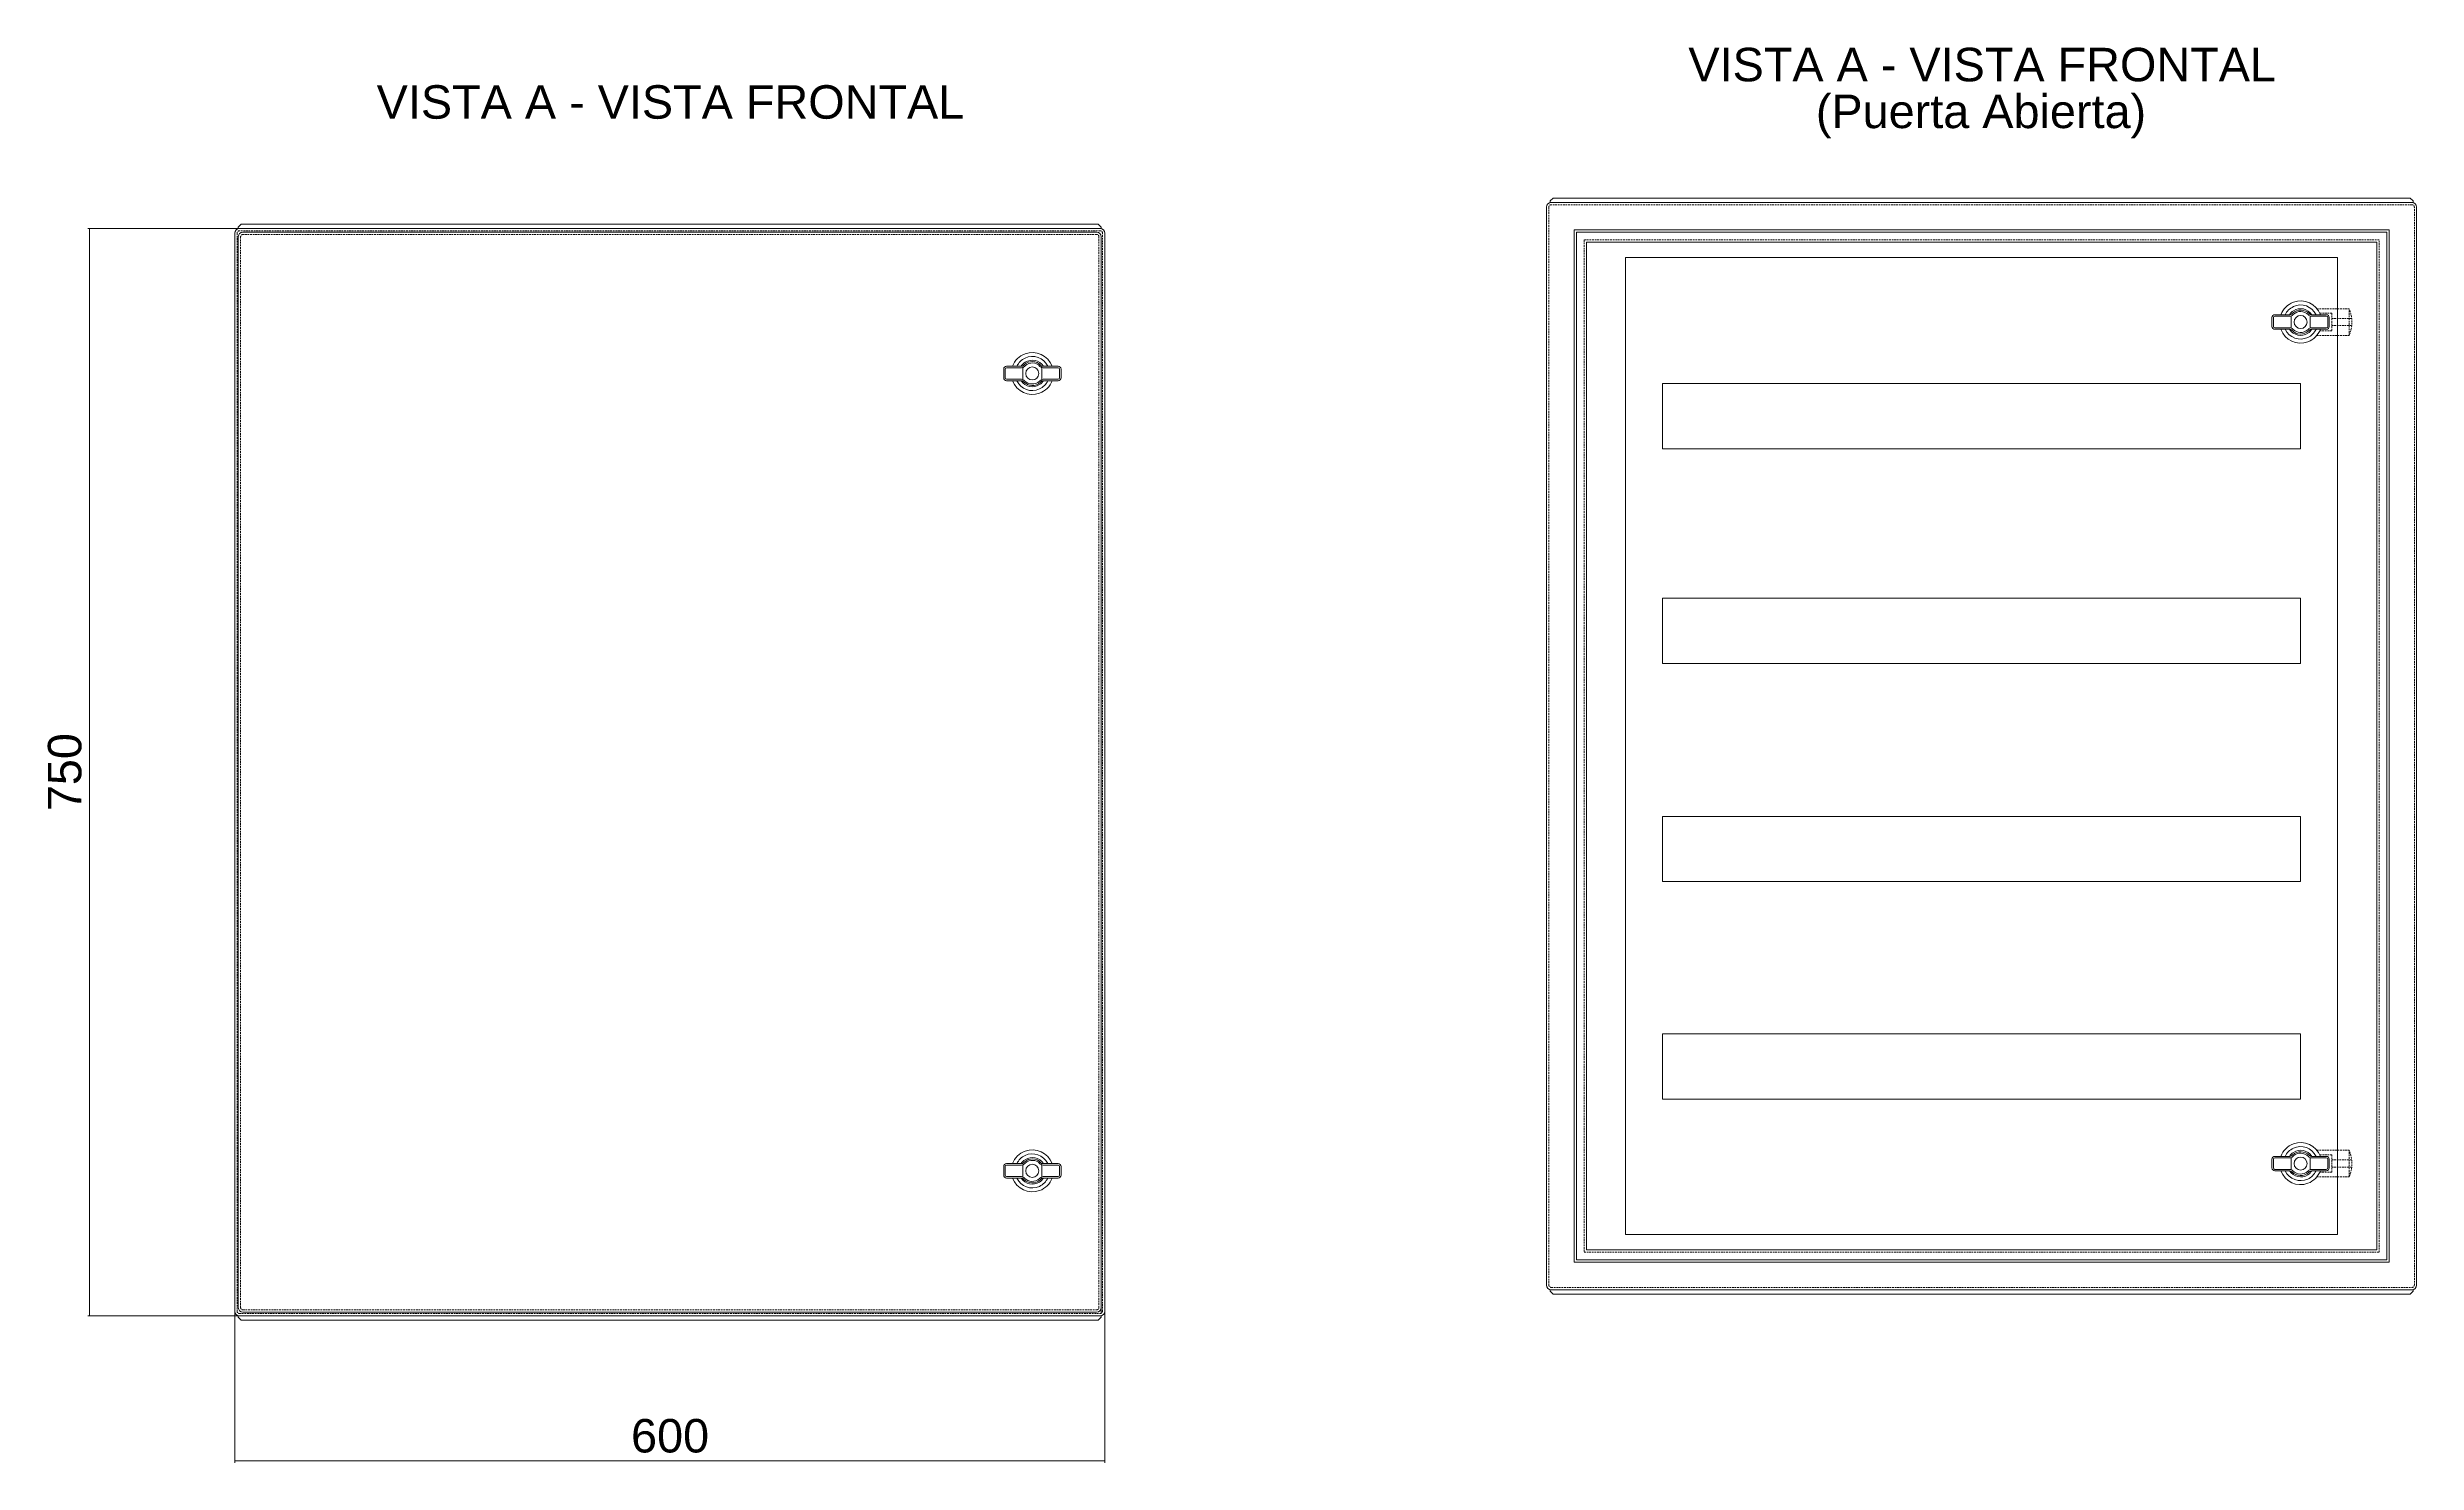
# Model space of a CAD drawing. Header units: millimetres. Extents: x -1334 to 1838, y -307 to 699.
# Drawn here: x -1334 to 299, y -307 to 669 of the extents above; entities that cross this region are included whole.
import ezdxf

# ---------------------------------------------------------------- set-up
doc = ezdxf.new("R2010")
doc.units = ezdxf.units.MM
doc.header["$MEASUREMENT"] = 0
for name, pattern in [('AI-Linetype-0', [1.78125, 1.1875, -0.59375]), ('AI-Linetype-10', [1.78125, 1.1875, -0.59375]), ('AI-Linetype-11', [1.78125, 1.1875, -0.59375]), ('AI-Linetype-12', [1.78125, 1.1875, -0.59375]), ('AI-Linetype-13', [1.78125, 1.1875, -0.59375]), ('AI-Linetype-2', [1.78125, 1.1875, -0.59375]), ('AI-Linetype-22', [1.78125, 1.1875, -0.59375]), ('AI-Linetype-23', [1.78125, 1.1875, -0.59375]), ('AI-Linetype-24', [1.78125, 1.1875, -0.59375]), ('AI-Linetype-25', [1.78125, 1.1875, -0.59375]), ('AI-Linetype-26', [1.78125, 1.1875, -0.59375]), ('AI-Linetype-27', [1.78125, 1.1875, -0.59375]), ('AI-Linetype-28', [1.78125, 1.1875, -0.59375]), ('AI-Linetype-29', [1.78125, 1.1875, -0.59375]), ('AI-Linetype-3', [1.78125, 1.1875, -0.59375]), ('AI-Linetype-30', [1.78125, 1.1875, -0.59375]), ('AI-Linetype-31', [1.78125, 1.1875, -0.59375]), ('AI-Linetype-32', [1.78125, 1.1875, -0.59375]), ('AI-Linetype-33', [1.78125, 1.1875, -0.59375]), ('AI-Linetype-34', [1.78125, 1.1875, -0.59375]), ('AI-Linetype-35', [1.78125, 1.1875, -0.59375]), ('AI-Linetype-36', [1.78125, 1.1875, -0.59375]), ('AI-Linetype-37', [1.78125, 1.1875, -0.59375]), ('AI-Linetype-38', [1.78125, 1.1875, -0.59375]), ('AI-Linetype-39', [1.78125, 1.1875, -0.59375]), ('AI-Linetype-4', [1.78125, 1.1875, -0.59375]), ('AI-Linetype-40', [1.78125, 1.1875, -0.59375]), ('AI-Linetype-41', [1.78125, 1.1875, -0.59375]), ('AI-Linetype-42', [1.78125, 1.1875, -0.59375]), ('AI-Linetype-43', [1.78125, 1.1875, -0.59375]), ('AI-Linetype-44', [1.78125, 1.1875, -0.59375]), ('AI-Linetype-45', [1.78125, 1.1875, -0.59375]), ('AI-Linetype-5', [1.78125, 1.1875, -0.59375]), ('AI-Linetype-6', [1.78125, 1.1875, -0.59375]), ('AI-Linetype-7', [1.78125, 1.1875, -0.59375]), ('AI-Linetype-8', [1.78125, 1.1875, -0.59375]), ('AI-Linetype-9', [1.78125, 1.1875, -0.59375])]:
    doc.linetypes.add(name, pattern=pattern)
doc.layers.get('0').update_dxf_attribs({"lineweight": 0})

# ---------------------------------------------------------------- blocks, each defined once
blk = doc.blocks.new('Block_0')
at = {"char_height": 0.2, "attachment_point": 7}
for s, insert in [('\\C7;\\FArial|b0|i0|c1;\\H23.100000;\\W1.000000;VISTA A - VISTA FRONTAL', (-202.8, 645.4)), ('\\C7;\\FArial|b0|i0|c1;\\H23.100000;\\W1.000000;(Puerta Abierta)', (-114.9, 606.5))]:
    blk.add_mtext(s, dxfattribs=dict(at, insert=insert))
blk = doc.blocks.new('Block_1')
at = {"color": 7, "lineweight": 0}
for p, q in [((-1205.2, -203.2), (-1205.2, -307.1)), ((-605.2, -203.2), (-605.2, -307.1)), ((-1205.2, -305.8), (-605.2, -305.8))]:
    blk.add_line(p, q, dxfattribs=at)
at = {"insert": (-931.9, -300.4), "char_height": 0.2, "attachment_point": 7}
blk.add_mtext('\\C7;\\FArial|b0|i0|c1;\\H23.100000;\\W1.000000;600', dxfattribs=at)
blk = doc.blocks.new('Block_2')
at = {"color": 7, "lineweight": 0}
for p, q in [((-1202.6, 544.2), (-1306.4, 544.2)), ((-1305.2, 544.2), (-1305.2, -205.8)), ((-1202.6, -205.8), (-1306.4, -205.8))]:
    blk.add_line(p, q, dxfattribs=at)
at = {"insert": (-1310.6, 142.3), "char_height": 0.2, "attachment_point": 7, "rotation": 90}
blk.add_mtext('\\C7;\\FArial|b0|i0|c1;\\H23.100000;\\W1.000000;750', dxfattribs=at)

msp = doc.modelspace()

# ---------------------------------------------------------------- linework, layer by layer
at = {"color": 7, "lineweight": 0}
for p, q in [((-300.6, 559), (-300.6, -184.6)), ((296.2, 562.2), (-297.4, 562.2)), ((299.4, -184.6), (299.4, 559)), ((-1205.2, 541), (-1205.2, -202.6)), ((-608.4, 544.2), (-1202, 544.2)), ((-610.9, 541.7), (-1199.5, 541.7)), ((-605.2, -202.6), (-605.2, 541)), ((-1202.7, 538.5), (-1202.7, -200.1)), ((-607.7, -204.1), (-607.7, 538.5)), ((212.8, 475.5), (212.8, 483.8)), ((225.9, 475.5), (225.9, 483.8)), ((-661.8, 440), (-661.8, 448.3)), ((-648.6, 440), (-648.6, 448.3)), ((212.8, -105), (212.8, -96.7)), ((225.9, -105), (225.9, -96.7)), ((-661.8, -101.7), (-661.8, -110)), ((-648.6, -101.7), (-648.6, -110)), ((-297.4, -187.8), (296.2, -187.8)), ((-1202, -205.8), (-608.4, -205.8)), ((-1199.5, -203.3), (-610.9, -203.3))]:
    msp.add_line(p, q, dxfattribs=at)
at = {"color": 7, "linetype": 'AI-Linetype-28', "lineweight": 0}
msp.add_line((-299, 559), (-299, -184.6), dxfattribs=at)
at = {"color": 7, "linetype": 'AI-Linetype-26', "lineweight": 0}
msp.add_line((296.2, 560.6), (-297.4, 560.6), dxfattribs=at)
at = {"color": 7, "linetype": 'AI-Linetype-24', "lineweight": 0}
msp.add_line((297.8, -184.6), (297.8, 559), dxfattribs=at)
at = {"color": 7, "linetype": 'AI-Linetype-36', "lineweight": 0}
msp.add_line((-1203.6, 541), (-1203.6, -202.6), dxfattribs=at)
at = {"color": 7, "linetype": 'AI-Linetype-34', "lineweight": 0}
msp.add_line((-608.4, 542.6), (-1202, 542.6), dxfattribs=at)
at = {"color": 7, "linetype": 'AI-Linetype-42', "lineweight": 0}
msp.add_line((-610.9, 540.1), (-1199.5, 540.1), dxfattribs=at)
at = {"color": 7, "linetype": 'AI-Linetype-32', "lineweight": 0}
msp.add_line((-606.8, -202.6), (-606.8, 541), dxfattribs=at)
at = {"color": 7, "linetype": 'AI-Linetype-44', "lineweight": 0}
msp.add_line((-1201.1, 538.5), (-1201.1, -200.1), dxfattribs=at)
at = {"color": 7, "linetype": 'AI-Linetype-40', "lineweight": 0}
msp.add_line((-609.3, -200.1), (-609.3, 538.5), dxfattribs=at)
at = {"color": 7, "linetype": 'AI-Linetype-8', "lineweight": 0}
msp.add_line((230.6, 488.9), (252.8, 488.9), dxfattribs=at)
at = {"color": 7, "linetype": 'AI-Linetype-11', "lineweight": 0}
msp.add_line((240.8, 482.2), (254.6, 482.2), dxfattribs=at)
at = {"color": 7, "linetype": 'AI-Linetype-10', "lineweight": 0}
msp.add_line((240.8, 477.2), (254.6, 477.2), dxfattribs=at)
at = {"color": 7, "linetype": 'AI-Linetype-9', "lineweight": 0}
msp.add_line((230.6, 470.5), (252.8, 470.5), dxfattribs=at)
at = {"color": 7, "linetype": 'AI-Linetype-2', "lineweight": 0}
msp.add_line((230.6, -91.6), (252.8, -91.6), dxfattribs=at)
at = {"color": 7, "linetype": 'AI-Linetype-3', "lineweight": 0}
msp.add_line((230.6, -110), (252.8, -110), dxfattribs=at)
at = {"color": 7, "linetype": 'AI-Linetype-5', "lineweight": 0}
msp.add_line((240.8, -98.3), (254.6, -98.3), dxfattribs=at)
at = {"color": 7, "linetype": 'AI-Linetype-4', "lineweight": 0}
msp.add_line((240.8, -103.3), (254.6, -103.3), dxfattribs=at)
at = {"color": 7, "linetype": 'AI-Linetype-22', "lineweight": 0}
msp.add_line((-297.4, -186.2), (296.2, -186.2), dxfattribs=at)
at = {"color": 7, "linetype": 'AI-Linetype-30', "lineweight": 0}
msp.add_line((-1202, -204.2), (-608.4, -204.2), dxfattribs=at)
at = {"color": 7, "linetype": 'AI-Linetype-38', "lineweight": 0}
msp.add_line((-1199.5, -201.7), (-610.9, -201.7), dxfattribs=at)
at = {"color": 7, "lineweight": 0}
for points in [[(294.9, 565.2), (-296.1, 565.2), (-298.1, 563.2), (-298.1, 562.2), (296.9, 562.2), (296.9, 563.2)], [(-609.7, 547.2), (-1200.7, 547.2), (-1202.7, 545.2), (-1202.7, 544.2), (-607.7, 544.2), (-607.7, 545.2)], [(-281.6, -168.8), (280.4, -168.8), (280.4, 543.2), (-281.6, 543.2)], [(-280, -167.2), (278.8, -167.2), (278.8, 541.6), (-280, 541.6)], [(-273.1, -160.3), (271.9, -160.3), (271.9, 534.7), (-273.1, 534.7)], [(-246.1, 524.2), (244.9, 524.2), (244.9, -149.8), (-246.1, -149.8)], [(-220.6, 437.2), (219.4, 437.2), (219.4, 392.2), (-220.6, 392.2)], [(-220.6, 289.2), (219.4, 289.2), (219.4, 244.2), (-220.6, 244.2)], [(-220.6, 138.7), (219.4, 138.7), (219.4, 93.7), (-220.6, 93.7)], [(-220.6, -11.3), (219.4, -11.3), (219.4, -56.3), (-220.6, -56.3)], [(294.9, -190.8), (-296.1, -190.8), (-298.1, -188.8), (-298.1, -187.8), (296.9, -187.8), (296.9, -188.8)], [(-609.7, -208.8), (-1200.7, -208.8), (-1202.7, -206.8), (-1202.7, -205.8), (-607.7, -205.8), (-607.7, -206.8)]]:
    msp.add_lwpolyline(points, close=True, dxfattribs=at)
at = {"color": 7, "linetype": 'AI-Linetype-0', "lineweight": 0}
msp.add_lwpolyline([(-274.7, -161.9), (273.5, -161.9), (273.5, 536.3), (-274.7, 536.3)], close=True, dxfattribs=at)
at = {"color": 7, "linetype": 'AI-Linetype-13', "lineweight": 0}
msp.add_lwpolyline([(232.6, 485.7), (240.8, 485.7), (240.8, 473.7), (232.6, 473.7)], dxfattribs=at)
at = {"color": 7, "linetype": 'AI-Linetype-7', "lineweight": 0}
msp.add_lwpolyline([(232.6, -94.8), (240.8, -94.8), (240.8, -106.8), (232.6, -106.8)], dxfattribs=at)
at = {"color": 7, "lineweight": 0}
for centre in [(219.4, 479.7), (-655.2, 444.2), (219.4, -100.8), (-655.2, -105.8)]:
    msp.add_circle(centre, 4.5, dxfattribs=at)
for points in [[(-297.4, 562.2), (-299.2, 562.2), (-300.6, 560.7), (-300.6, 559)], [(299.4, 559), (299.4, 560.7), (297.9, 562.2), (296.2, 562.2)], [(-1202, 544.2), (-1203.8, 544.2), (-1205.2, 542.7), (-1205.2, 541)], [(-1199.5, 541.7), (-1201.3, 541.7), (-1202.7, 540.2), (-1202.7, 538.5)], [(-607.7, 538.5), (-607.7, 540.2), (-609.1, 541.7), (-610.9, 541.7)], [(-605.2, 541), (-605.2, 542.7), (-606.6, 544.2), (-608.4, 544.2)], [(-300.6, -184.6), (-300.6, -186.4), (-299.2, -187.8), (-297.4, -187.8)], [(296.2, -187.8), (297.9, -187.8), (299.4, -186.4), (299.4, -184.6)], [(-1205.2, -202.6), (-1205.2, -204.4), (-1203.8, -205.8), (-1202, -205.8)], [(-1202.7, -200.1), (-1202.7, -201.9), (-1201.3, -203.3), (-1199.5, -203.3)], [(-610.9, -203.3), (-609.1, -203.3), (-607.7, -201.9), (-607.7, -200.1)], [(-608.4, -205.8), (-606.6, -205.8), (-605.2, -204.4), (-605.2, -202.6)]]:
    msp.add_open_spline(points, degree=3, dxfattribs=at)
at = {"color": 7, "linetype": 'AI-Linetype-27', "lineweight": 0}
msp.add_open_spline([(-297.4, 560.6), (-298.3, 560.6), (-299, 559.9), (-299, 559)], degree=3, dxfattribs=at)
at = {"color": 7, "linetype": 'AI-Linetype-25', "lineweight": 0}
msp.add_open_spline([(297.8, 559), (297.8, 559.9), (297, 560.6), (296.2, 560.6)], degree=3, dxfattribs=at)
at = {"color": 7, "linetype": 'AI-Linetype-35', "lineweight": 0}
msp.add_open_spline([(-1202, 542.6), (-1202.9, 542.6), (-1203.6, 541.9), (-1203.6, 541)], degree=3, dxfattribs=at)
at = {"color": 7, "linetype": 'AI-Linetype-43', "lineweight": 0}
msp.add_open_spline([(-1199.5, 540.1), (-1200.4, 540.1), (-1201.1, 539.4), (-1201.1, 538.5)], degree=3, dxfattribs=at)
at = {"color": 7, "linetype": 'AI-Linetype-41', "lineweight": 0}
msp.add_open_spline([(-609.3, 538.5), (-609.3, 539.4), (-610, 540.1), (-610.9, 540.1)], degree=3, dxfattribs=at)
at = {"color": 7, "linetype": 'AI-Linetype-33', "lineweight": 0}
msp.add_open_spline([(-606.8, 541), (-606.8, 541.9), (-607.5, 542.6), (-608.4, 542.6)], degree=3, dxfattribs=at)
at = {"color": 7, "lineweight": 0}
for points, knots in [([(233, 484.7), (230.2, 492.2), (221.9, 496.1), (214.4, 493.3), (210.4, 491.8), (207.2, 488.7), (205.8, 484.7)], [0, 0, 0, 0, 1, 1, 1, 2, 2, 2, 2]), ([(230, 484.7), (227.2, 490.6), (220.2, 493.1), (214.4, 490.3), (211.9, 489.1), (209.9, 487.2), (208.7, 484.7)], [0, 0, 0, 0, 1, 1, 1, 2, 2, 2, 2]), ([(227.1, 484.7), (224.3, 488.9), (218.6, 490.2), (214.4, 487.4), (213.3, 486.7), (212.3, 485.8), (211.6, 484.7)], [0, 0, 0, 0, 1, 1, 1, 2, 2, 2, 2]), ([(239.1, 482.7), (239.1, 483.8), (238.2, 484.7), (237.1, 484.7), (237.1, 484.7), (226.9, 484.7), (226.9, 484.7), (226.3, 484.7), (225.8, 484.9), (225.4, 485.3), (222.3, 488.6), (217.1, 488.8), (213.7, 485.7), (213.6, 485.6), (213.5, 485.5), (213.3, 485.3), (213, 484.9), (212.4, 484.7), (211.9, 484.7), (211.9, 484.7), (201.6, 484.7), (201.6, 484.7), (200.5, 484.7), (199.6, 483.8), (199.6, 482.7), (199.6, 482.7), (199.6, 476.7), (199.6, 476.7)], [0, 0, 0, 0, 1, 1, 1, 2, 2, 2, 3, 3, 3, 4, 4, 4, 5, 5, 5, 6, 6, 6, 7, 7, 7, 8, 8, 8, 9, 9, 9, 9]), ([(199.6, 476.7), (199.6, 475.6), (200.5, 474.7), (201.6, 474.7), (201.6, 474.7), (211.9, 474.7), (211.9, 474.7), (212.4, 474.7), (213, 474.5), (213.3, 474), (216.5, 470.7), (221.7, 470.5), (225, 473.7), (225.1, 473.8), (225.3, 473.9), (225.4, 474), (225.8, 474.5), (226.3, 474.7), (226.9, 474.7), (226.9, 474.7), (237.1, 474.7), (237.1, 474.7), (238.2, 474.7), (239.1, 475.6), (239.1, 476.7), (239.1, 476.7), (239.1, 482.7), (239.1, 482.7)], [0, 0, 0, 0, 1, 1, 1, 2, 2, 2, 3, 3, 3, 4, 4, 4, 5, 5, 5, 6, 6, 6, 7, 7, 7, 8, 8, 8, 9, 9, 9, 9]), ([(238.1, 476.7), (238.1, 476.1), (237.7, 475.7), (237.1, 475.7), (237.1, 475.7), (226.9, 475.7), (226.9, 475.7), (226, 475.7), (225.2, 475.3), (224.7, 474.7), (224.6, 474.6), (224.4, 474.5), (224.3, 474.4), (221.4, 471.7), (216.8, 471.8), (214.1, 474.7), (213.5, 475.3), (212.7, 475.7), (211.9, 475.7), (211.9, 475.7), (201.6, 475.7), (201.6, 475.7), (201.1, 475.7), (200.6, 476.1), (200.6, 476.7), (200.6, 476.7), (200.6, 482.7), (200.6, 482.7), (200.6, 483.2), (201.1, 483.7), (201.6, 483.7), (201.6, 483.7), (211.9, 483.7), (211.9, 483.7), (212.7, 483.7), (213.5, 484), (214.1, 484.6), (214.2, 484.8), (214.3, 484.9), (214.4, 485), (217.3, 487.7), (221.9, 487.6), (224.7, 484.6), (225.2, 484), (226, 483.7), (226.9, 483.7), (226.9, 483.7), (237.1, 483.7), (237.1, 483.7), (237.7, 483.7), (238.1, 483.2), (238.1, 482.7), (238.1, 482.7), (238.1, 476.7), (238.1, 476.7)], [0, 0, 0, 0, 1, 1, 1, 2, 2, 2, 3, 3, 3, 4, 4, 4, 5, 5, 5, 6, 6, 6, 7, 7, 7, 8, 8, 8, 9, 9, 9, 10, 10, 10, 11, 11, 11, 12, 12, 12, 13, 13, 13, 14, 14, 14, 15, 15, 15, 16, 16, 16, 17, 17, 17, 18, 18, 18, 18]), ([(205.8, 474.7), (208.5, 467.2), (216.8, 463.3), (224.4, 466.1), (228.4, 467.5), (231.5, 470.7), (233, 474.7)], [0, 0, 0, 0, 1, 1, 1, 2, 2, 2, 2]), ([(208.7, 474.7), (211.5, 468.8), (218.5, 466.3), (224.4, 469), (226.8, 470.2), (228.8, 472.2), (230, 474.6)], [0, 0, 0, 0, 1, 1, 1, 2, 2, 2, 2]), ([(211.6, 474.7), (214.4, 470.4), (220.1, 469.2), (224.4, 472), (225.5, 472.7), (226.4, 473.6), (227.1, 474.7)], [0, 0, 0, 0, 1, 1, 1, 2, 2, 2, 2]), ([(-641.6, 449.2), (-644.3, 456.7), (-652.7, 460.6), (-660.2, 457.8), (-664.2, 456.3), (-667.3, 453.2), (-668.8, 449.2)], [0, 0, 0, 0, 1, 1, 1, 2, 2, 2, 2]), ([(-644.6, 449.2), (-647.3, 455.1), (-654.3, 457.6), (-660.2, 454.8), (-662.7, 453.6), (-664.7, 451.7), (-665.8, 449.2)], [0, 0, 0, 0, 1, 1, 1, 2, 2, 2, 2]), ([(-635.4, 447.2), (-635.4, 448.3), (-636.3, 449.2), (-637.4, 449.2), (-637.4, 449.2), (-647.7, 449.2), (-647.7, 449.2), (-648.3, 449.2), (-648.8, 449.4), (-649.2, 449.8), (-652.3, 453.1), (-657.5, 453.3), (-660.8, 450.2), (-661, 450.1), (-661.1, 450), (-661.2, 449.8), (-661.6, 449.4), (-662.1, 449.2), (-662.7, 449.2), (-662.7, 449.2), (-672.9, 449.2), (-672.9, 449.2), (-674, 449.2), (-674.9, 448.3), (-674.9, 447.2), (-674.9, 447.2), (-674.9, 441.2), (-674.9, 441.2)], [0, 0, 0, 0, 1, 1, 1, 2, 2, 2, 3, 3, 3, 4, 4, 4, 5, 5, 5, 6, 6, 6, 7, 7, 7, 8, 8, 8, 9, 9, 9, 9]), ([(-674.9, 441.2), (-674.9, 440.1), (-674, 439.2), (-672.9, 439.2), (-672.9, 439.2), (-662.7, 439.2), (-662.7, 439.2), (-662.1, 439.2), (-661.6, 439), (-661.2, 438.5), (-658.1, 435.2), (-652.9, 435), (-649.6, 438.2), (-649.4, 438.3), (-649.3, 438.4), (-649.2, 438.5), (-648.8, 439), (-648.3, 439.2), (-647.7, 439.2), (-647.7, 439.2), (-637.4, 439.2), (-637.4, 439.2), (-636.3, 439.2), (-635.4, 440.1), (-635.4, 441.2), (-635.4, 441.2), (-635.4, 447.2), (-635.4, 447.2)], [0, 0, 0, 0, 1, 1, 1, 2, 2, 2, 3, 3, 3, 4, 4, 4, 5, 5, 5, 6, 6, 6, 7, 7, 7, 8, 8, 8, 9, 9, 9, 9]), ([(-636.4, 441.2), (-636.4, 440.6), (-636.9, 440.2), (-637.4, 440.2), (-637.4, 440.2), (-647.7, 440.2), (-647.7, 440.2), (-648.5, 440.2), (-649.3, 439.8), (-649.9, 439.2), (-650, 439.1), (-650.1, 439), (-650.2, 438.9), (-653.2, 436.2), (-657.8, 436.3), (-660.5, 439.2), (-661.1, 439.8), (-661.8, 440.2), (-662.7, 440.2), (-662.7, 440.2), (-672.9, 440.2), (-672.9, 440.2), (-673.5, 440.2), (-673.9, 440.6), (-673.9, 441.2), (-673.9, 441.2), (-673.9, 447.2), (-673.9, 447.2), (-673.9, 447.7), (-673.5, 448.2), (-672.9, 448.2), (-672.9, 448.2), (-662.7, 448.2), (-662.7, 448.2), (-661.8, 448.2), (-661.1, 448.5), (-660.5, 449.1), (-660.4, 449.3), (-660.3, 449.4), (-660.1, 449.5), (-657.2, 452.2), (-652.6, 452.1), (-649.9, 449.1), (-649.3, 448.5), (-648.5, 448.2), (-647.7, 448.2), (-647.7, 448.2), (-637.4, 448.2), (-637.4, 448.2), (-636.9, 448.2), (-636.4, 447.7), (-636.4, 447.2), (-636.4, 447.2), (-636.4, 441.2), (-636.4, 441.2)], [0, 0, 0, 0, 1, 1, 1, 2, 2, 2, 3, 3, 3, 4, 4, 4, 5, 5, 5, 6, 6, 6, 7, 7, 7, 8, 8, 8, 9, 9, 9, 10, 10, 10, 11, 11, 11, 12, 12, 12, 13, 13, 13, 14, 14, 14, 15, 15, 15, 16, 16, 16, 17, 17, 17, 18, 18, 18, 18]), ([(-647.5, 449.2), (-650.2, 453.4), (-655.9, 454.7), (-660.2, 451.9), (-661.3, 451.2), (-662.2, 450.3), (-662.9, 449.2)], [0, 0, 0, 0, 1, 1, 1, 2, 2, 2, 2]), ([(-668.8, 439.2), (-666, 431.7), (-657.7, 427.8), (-650.2, 430.6), (-646.2, 432), (-643, 435.2), (-641.6, 439.2)], [0, 0, 0, 0, 1, 1, 1, 2, 2, 2, 2]), ([(-665.8, 439.2), (-663.1, 433.3), (-656.1, 430.8), (-650.2, 433.5), (-647.7, 434.7), (-645.7, 436.7), (-644.6, 439.1)], [0, 0, 0, 0, 1, 1, 1, 2, 2, 2, 2]), ([(-662.9, 439.2), (-660.1, 434.9), (-654.5, 433.7), (-650.2, 436.5), (-649.1, 437.2), (-648.2, 438.1), (-647.5, 439.2)], [0, 0, 0, 0, 1, 1, 1, 2, 2, 2, 2]), ([(-674.9, -102.8), (-674.9, -101.7), (-674, -100.8), (-672.9, -100.8), (-672.9, -100.8), (-662.7, -100.8), (-662.7, -100.8), (-662.1, -100.8), (-661.6, -100.6), (-661.2, -100.2), (-661.1, -100), (-661, -99.9), (-660.8, -99.8), (-657.5, -96.7), (-652.3, -96.9), (-649.2, -100.2), (-648.8, -100.6), (-648.3, -100.8), (-647.7, -100.8), (-647.7, -100.8), (-637.4, -100.8), (-637.4, -100.8), (-636.3, -100.8), (-635.4, -101.7), (-635.4, -102.8), (-635.4, -102.8), (-635.4, -108.8), (-635.4, -108.8)], [0, 0, 0, 0, 1, 1, 1, 2, 2, 2, 3, 3, 3, 4, 4, 4, 5, 5, 5, 6, 6, 6, 7, 7, 7, 8, 8, 8, 9, 9, 9, 9]), ([(-636.4, -102.8), (-636.4, -102.3), (-636.9, -101.8), (-637.4, -101.8), (-637.4, -101.8), (-647.7, -101.8), (-647.7, -101.8), (-648.5, -101.8), (-649.3, -101.5), (-649.9, -100.9), (-652.6, -97.9), (-657.2, -97.8), (-660.1, -100.5), (-660.3, -100.6), (-660.4, -100.7), (-660.5, -100.9), (-661.1, -101.5), (-661.8, -101.8), (-662.7, -101.8), (-662.7, -101.8), (-672.9, -101.8), (-672.9, -101.8), (-673.5, -101.8), (-673.9, -102.3), (-673.9, -102.8), (-673.9, -102.8), (-673.9, -108.8), (-673.9, -108.8), (-673.9, -109.4), (-673.5, -109.8), (-672.9, -109.8), (-672.9, -109.8), (-662.7, -109.8), (-662.7, -109.8), (-661.8, -109.8), (-661.1, -110.2), (-660.5, -110.8), (-657.8, -113.7), (-653.2, -113.8), (-650.2, -111.1), (-650.1, -111), (-650, -110.9), (-649.9, -110.8), (-649.3, -110.2), (-648.5, -109.8), (-647.7, -109.8), (-647.7, -109.8), (-637.4, -109.8), (-637.4, -109.8), (-636.9, -109.8), (-636.4, -109.4), (-636.4, -108.8), (-636.4, -108.8), (-636.4, -102.8), (-636.4, -102.8)], [0, 0, 0, 0, 1, 1, 1, 2, 2, 2, 3, 3, 3, 4, 4, 4, 5, 5, 5, 6, 6, 6, 7, 7, 7, 8, 8, 8, 9, 9, 9, 10, 10, 10, 11, 11, 11, 12, 12, 12, 13, 13, 13, 14, 14, 14, 15, 15, 15, 16, 16, 16, 17, 17, 17, 18, 18, 18, 18]), ([(-641.6, -100.8), (-644.3, -93.3), (-652.7, -89.4), (-660.2, -92.2), (-664.2, -93.7), (-667.3, -96.8), (-668.8, -100.8)], [0, 0, 0, 0, 1, 1, 1, 2, 2, 2, 2]), ([(-644.6, -100.8), (-647.4, -94.9), (-654.4, -92.4), (-660.2, -95.2), (-662.7, -96.4), (-664.7, -98.4), (-665.8, -100.8)], [0, 0, 0, 0, 1, 1, 1, 2, 2, 2, 2]), ([(-647.5, -100.8), (-650.2, -96.6), (-655.9, -95.3), (-660.2, -98.1), (-661.3, -98.8), (-662.2, -99.7), (-662.9, -100.8)], [0, 0, 0, 0, 1, 1, 1, 2, 2, 2, 2]), ([(239.1, -97.8), (239.1, -96.7), (238.2, -95.8), (237.1, -95.8), (237.1, -95.8), (226.9, -95.8), (226.9, -95.8), (226.3, -95.8), (225.8, -95.6), (225.4, -95.2), (222.3, -91.9), (217.1, -91.7), (213.7, -94.8), (213.6, -94.9), (213.5, -95), (213.3, -95.2), (213, -95.6), (212.4, -95.8), (211.9, -95.8), (211.9, -95.8), (201.6, -95.8), (201.6, -95.8), (200.5, -95.8), (199.6, -96.7), (199.6, -97.8), (199.6, -97.8), (199.6, -103.8), (199.6, -103.8)], [0, 0, 0, 0, 1, 1, 1, 2, 2, 2, 3, 3, 3, 4, 4, 4, 5, 5, 5, 6, 6, 6, 7, 7, 7, 8, 8, 8, 9, 9, 9, 9]), ([(199.6, -103.8), (199.6, -104.9), (200.5, -105.8), (201.6, -105.8), (201.6, -105.8), (211.9, -105.8), (211.9, -105.8), (212.4, -105.8), (213, -106), (213.3, -106.5), (216.5, -109.8), (221.7, -110), (225, -106.8), (225.1, -106.7), (225.3, -106.6), (225.4, -106.5), (225.8, -106), (226.3, -105.8), (226.9, -105.8), (226.9, -105.8), (237.1, -105.8), (237.1, -105.8), (238.2, -105.8), (239.1, -104.9), (239.1, -103.8), (239.1, -103.8), (239.1, -97.8), (239.1, -97.8)], [0, 0, 0, 0, 1, 1, 1, 2, 2, 2, 3, 3, 3, 4, 4, 4, 5, 5, 5, 6, 6, 6, 7, 7, 7, 8, 8, 8, 9, 9, 9, 9]), ([(238.1, -103.8), (238.1, -104.4), (237.7, -104.8), (237.1, -104.8), (237.1, -104.8), (226.9, -104.8), (226.9, -104.8), (226, -104.8), (225.2, -105.2), (224.7, -105.8), (224.6, -105.9), (224.4, -106), (224.3, -106.1), (221.4, -108.8), (216.8, -108.7), (214.1, -105.8), (213.5, -105.2), (212.7, -104.8), (211.9, -104.8), (211.9, -104.8), (201.6, -104.8), (201.6, -104.8), (201.1, -104.8), (200.6, -104.4), (200.6, -103.8), (200.6, -103.8), (200.6, -97.8), (200.6, -97.8), (200.6, -97.3), (201.1, -96.8), (201.6, -96.8), (201.6, -96.8), (211.9, -96.8), (211.9, -96.8), (212.7, -96.8), (213.5, -96.5), (214.1, -95.9), (214.2, -95.7), (214.3, -95.6), (214.4, -95.5), (217.3, -92.8), (221.9, -92.9), (224.7, -95.9), (225.2, -96.5), (226, -96.8), (226.9, -96.8), (226.9, -96.8), (237.1, -96.8), (237.1, -96.8), (237.7, -96.8), (238.1, -97.3), (238.1, -97.8), (238.1, -97.8), (238.1, -103.8), (238.1, -103.8)], [0, 0, 0, 0, 1, 1, 1, 2, 2, 2, 3, 3, 3, 4, 4, 4, 5, 5, 5, 6, 6, 6, 7, 7, 7, 8, 8, 8, 9, 9, 9, 10, 10, 10, 11, 11, 11, 12, 12, 12, 13, 13, 13, 14, 14, 14, 15, 15, 15, 16, 16, 16, 17, 17, 17, 18, 18, 18, 18]), ([(233, -95.8), (230.2, -88.3), (221.9, -84.4), (214.4, -87.2), (210.4, -88.7), (207.2, -91.8), (205.8, -95.8)], [0, 0, 0, 0, 1, 1, 1, 2, 2, 2, 2]), ([(230, -95.8), (227.2, -89.9), (220.2, -87.4), (214.4, -90.2), (211.9, -91.4), (209.9, -93.3), (208.7, -95.8)], [0, 0, 0, 0, 1, 1, 1, 2, 2, 2, 2]), ([(227.1, -95.8), (224.3, -91.6), (218.6, -90.3), (214.4, -93.1), (213.3, -93.8), (212.3, -94.7), (211.6, -95.8)], [0, 0, 0, 0, 1, 1, 1, 2, 2, 2, 2]), ([(-635.4, -108.8), (-635.4, -109.9), (-636.3, -110.8), (-637.4, -110.8), (-637.4, -110.8), (-647.7, -110.8), (-647.7, -110.8), (-648.3, -110.8), (-648.8, -111), (-649.2, -111.5), (-649.3, -111.6), (-649.4, -111.7), (-649.6, -111.8), (-652.9, -115), (-658.1, -114.8), (-661.2, -111.5), (-661.6, -111), (-662.1, -110.8), (-662.7, -110.8), (-662.7, -110.8), (-672.9, -110.8), (-672.9, -110.8), (-674, -110.8), (-674.9, -109.9), (-674.9, -108.8), (-674.9, -108.8), (-674.9, -102.8), (-674.9, -102.8)], [0, 0, 0, 0, 1, 1, 1, 2, 2, 2, 3, 3, 3, 4, 4, 4, 5, 5, 5, 6, 6, 6, 7, 7, 7, 8, 8, 8, 9, 9, 9, 9]), ([(-668.8, -110.8), (-666, -118.3), (-657.7, -122.2), (-650.2, -119.4), (-646.2, -118), (-643, -114.8), (-641.6, -110.8)], [0, 0, 0, 0, 1, 1, 1, 2, 2, 2, 2]), ([(-665.8, -110.8), (-663.1, -116.7), (-656.1, -119.2), (-650.2, -116.5), (-647.7, -115.3), (-645.7, -113.3), (-644.6, -110.8)], [0, 0, 0, 0, 1, 1, 1, 2, 2, 2, 2]), ([(-662.9, -110.8), (-660.1, -115.1), (-654.5, -116.3), (-650.2, -113.5), (-649.1, -112.8), (-648.2, -111.9), (-647.5, -110.8)], [0, 0, 0, 0, 1, 1, 1, 2, 2, 2, 2]), ([(205.8, -105.8), (208.5, -113.3), (216.8, -117.2), (224.4, -114.4), (228.4, -113), (231.5, -109.8), (233, -105.8)], [0, 0, 0, 0, 1, 1, 1, 2, 2, 2, 2]), ([(208.7, -105.8), (211.5, -111.7), (218.5, -114.2), (224.4, -111.5), (226.8, -110.3), (228.8, -108.3), (230, -105.9)], [0, 0, 0, 0, 1, 1, 1, 2, 2, 2, 2]), ([(211.6, -105.8), (214.4, -110.1), (220.1, -111.3), (224.4, -108.5), (225.5, -107.8), (226.4, -106.9), (227.1, -105.8)], [0, 0, 0, 0, 1, 1, 1, 2, 2, 2, 2])]:
    msp.add_open_spline(points, degree=3, knots=knots, dxfattribs=at)
at = {"color": 7, "linetype": 'AI-Linetype-12', "lineweight": 0}
msp.add_open_spline([(252.8, 470.5), (255.4, 476.3), (255.4, 483), (252.8, 488.9), (252.8, 488.9), (252.8, 470.5), (252.8, 470.5)], degree=3, knots=[0, 0, 0, 0, 1, 1, 1, 2, 2, 2, 2], dxfattribs=at)
at = {"color": 7, "linetype": 'AI-Linetype-6', "lineweight": 0}
msp.add_open_spline([(252.8, -110), (255.4, -104.2), (255.4, -97.5), (252.8, -91.6), (252.8, -91.6), (252.8, -110), (252.8, -110)], degree=3, knots=[0, 0, 0, 0, 1, 1, 1, 2, 2, 2, 2], dxfattribs=at)
at = {"color": 7, "linetype": 'AI-Linetype-29', "lineweight": 0}
msp.add_open_spline([(-299, -184.6), (-299, -185.5), (-298.3, -186.2), (-297.4, -186.2)], degree=3, dxfattribs=at)
at = {"color": 7, "linetype": 'AI-Linetype-23', "lineweight": 0}
msp.add_open_spline([(296.2, -186.2), (297, -186.2), (297.8, -185.5), (297.8, -184.6)], degree=3, dxfattribs=at)
at = {"color": 7, "linetype": 'AI-Linetype-37', "lineweight": 0}
msp.add_open_spline([(-1203.6, -202.6), (-1203.6, -203.5), (-1202.9, -204.2), (-1202, -204.2)], degree=3, dxfattribs=at)
at = {"color": 7, "linetype": 'AI-Linetype-45', "lineweight": 0}
msp.add_open_spline([(-1201.1, -200.1), (-1201.1, -201), (-1200.4, -201.7), (-1199.5, -201.7)], degree=3, dxfattribs=at)
at = {"color": 7, "linetype": 'AI-Linetype-39', "lineweight": 0}
msp.add_open_spline([(-610.9, -201.7), (-610, -201.7), (-609.3, -201), (-609.3, -200.1)], degree=3, dxfattribs=at)
at = {"color": 7, "linetype": 'AI-Linetype-31', "lineweight": 0}
msp.add_open_spline([(-608.4, -204.2), (-607.5, -204.2), (-606.8, -203.5), (-606.8, -202.6)], degree=3, dxfattribs=at)

# ---------------------------------------------------------------- block references
for name in ['Block_0', 'Block_2', 'Block_1']:
    msp.add_blockref(name, (0, 0))

# ---------------------------------------------------------------- texts
at = {"insert": (-1107.3, 619.6), "char_height": 0.2, "attachment_point": 7}
msp.add_mtext('\\C7;\\FArial|b0|i0|c1;\\H23.100000;\\W1.000000;VISTA A - VISTA FRONTAL', dxfattribs=at)

doc.saveas('drawing.dxf')
